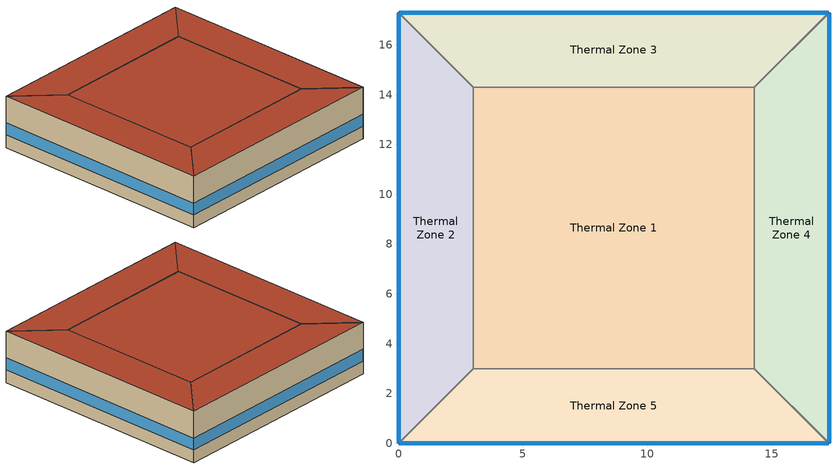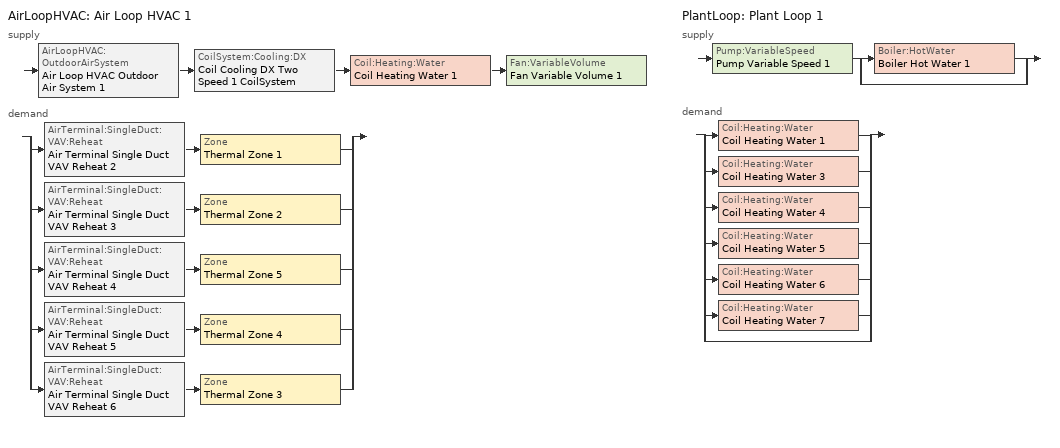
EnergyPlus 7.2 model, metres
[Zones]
Thermal Zone 3
 floor ground (000_ExtSlabCarpet_4in_ClimateZone 1-8): 0,17.29 17.29,17.29 14.29,14.29 3,14.29 z0
 wall outside (ASHRAE_189.1-2009_ExtWall_SteelFrame_ClimateZone 4-8): 17.29,17.29 0,17.29 z0:4
 wall to Thermal Zone 2 (000_Interior Wall): 0,17.29 3,14.29 z0:4
 wall to Thermal Zone 4 (000_Interior Wall): 14.29,14.29 17.29,17.29 z0:4
 wall to Thermal Zone 1 (000_Interior Wall): 3,14.29 14.29,14.29 z0:4
 window (ASHRAE_189.1-2009_ExtWindow_ClimateZone 4-5): 17.27,17.29 0.03,17.29 z1:1.92
 roof outside (ASHRAE_189.1-2009_ExtRoof_IEAD_ClimateZone 2-5): 3,14.29 14.29,14.29 17.29,17.29 0,17.29 z4
Thermal Zone 1
 floor ground (000_ExtSlabCarpet_4in_ClimateZone 1-8): 3,3 3,14.29 14.29,14.29 14.29,3 z0
 wall to Thermal Zone 4 (000_Interior Wall): 14.29,3 14.29,14.29 z0:4
 wall to Thermal Zone 2 (000_Interior Wall): 3,14.29 3,3 z0:4
 wall to Thermal Zone 5 (000_Interior Wall): 3,3 14.29,3 z0:4
 roof outside (ASHRAE_189.1-2009_ExtRoof_IEAD_ClimateZone 2-5): 14.29,3 14.29,14.29 3,14.29 3,3 z4
Thermal Zone 2
 floor ground (000_ExtSlabCarpet_4in_ClimateZone 1-8): 0,0 0,17.29 3,14.29 3,3 z0
 wall outside (ASHRAE_189.1-2009_ExtWall_SteelFrame_ClimateZone 4-8): 0,17.29 0,0 z0:4
 wall to Thermal Zone 5 (000_Interior Wall): 0,0 3,3 z0:4
 window (ASHRAE_189.1-2009_ExtWindow_ClimateZone 4-5): 0,17.27 0,0.03 z1:1.92
 roof outside (ASHRAE_189.1-2009_ExtRoof_IEAD_ClimateZone 2-5): 3,3 3,14.29 0,17.29 0,0 z4
Thermal Zone 5
 floor ground (000_ExtSlabCarpet_4in_ClimateZone 1-8): 17.29,0 0,0 3,3 14.29,3 z0
 wall outside (ASHRAE_189.1-2009_ExtWall_SteelFrame_ClimateZone 4-8): 0,0 17.29,0 z0:4
 wall to Thermal Zone 4 (000_Interior Wall): 17.29,0 14.29,3 z0:4
 window (ASHRAE_189.1-2009_ExtWindow_ClimateZone 4-5): 0.03,0 17.27,0 z1:1.92
 roof outside (ASHRAE_189.1-2009_ExtRoof_IEAD_ClimateZone 2-5): 14.29,3 3,3 0,0 17.29,0 z4
Thermal Zone 4
 floor ground (000_ExtSlabCarpet_4in_ClimateZone 1-8): 17.29,17.29 17.29,0 14.29,3 14.29,14.29 z0
 wall outside (ASHRAE_189.1-2009_ExtWall_SteelFrame_ClimateZone 4-8): 17.29,0 17.29,17.29 z0:4
 window (ASHRAE_189.1-2009_ExtWindow_ClimateZone 4-5): 17.29,0.03 17.29,17.27 z1:1.92
 roof outside (ASHRAE_189.1-2009_ExtRoof_IEAD_ClimateZone 2-5): 14.29,14.29 14.29,3 17.29,0 17.29,17.29 z4
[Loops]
AirLoopHVAC 'Air Loop HVAC 1'
 supply: AirLoopHVAC:OutdoorAirSystem 'Air Loop HVAC Outdoor Air System 1' > CoilSystem:Cooling:DX 'Coil Cooling DX Two Speed 1 CoilSystem' > Coil:Heating:Water 'Coil Heating Water 1' > Fan:VariableVolume 'Fan Variable Volume 1'
 demand: split
  | AirTerminal:SingleDuct:VAV:Reheat 'Air Terminal Single Duct VAV Reheat 2' > Zone 'Thermal Zone 1'
  | AirTerminal:SingleDuct:VAV:Reheat 'Air Terminal Single Duct VAV Reheat 3' > Zone 'Thermal Zone 2'
  | AirTerminal:SingleDuct:VAV:Reheat 'Air Terminal Single Duct VAV Reheat 4' > Zone 'Thermal Zone 5'
  | AirTerminal:SingleDuct:VAV:Reheat 'Air Terminal Single Duct VAV Reheat 5' > Zone 'Thermal Zone 4'
  | AirTerminal:SingleDuct:VAV:Reheat 'Air Terminal Single Duct VAV Reheat 6' > Zone 'Thermal Zone 3'
PlantLoop 'Plant Loop 1'
 supply: Pump:VariableSpeed 'Pump Variable Speed 1' > split
  | Boiler:HotWater 'Boiler Hot Water 1'
  | bypass
 demand: split
  | Coil:Heating:Water 'Coil Heating Water 1'
  | Coil:Heating:Water 'Coil Heating Water 3'
  | Coil:Heating:Water 'Coil Heating Water 4'
  | Coil:Heating:Water 'Coil Heating Water 5'
  | Coil:Heating:Water 'Coil Heating Water 6'
  | Coil:Heating:Water 'Coil Heating Water 7'
  | bypass
[Site:Location]
Tampa International Ap_FL_USA Design_Conditions: Latitude {deg}=27.97; Longitude {deg}=-82.53; Time Zone {hr}=-5; Elevation {m}=6
[SizingPeriod:DesignDay] Day of Month=21; Dry-Bulb Temperature Range Modifier Type=DefaultMultipliers; Barometric Pressure {Pa}=101253; Rain Indicator=No; Snow Indicator=No; Daylight Saving Time Indicator=No
Name | Month | Day Type | Maximum Dry-Bulb Temperature {C} | Daily Dry-Bulb Temperature Range {deltaC} | Humidity Condition Type | Enthalpy at Maximum Dry-Bulb {J/kg} | Wind Speed {m/s} | Wind Direction {deg} | Solar Model Indicator | ASHRAE Clear Sky Optical Depth for Beam Irradiance (taub) | ASHRAE Clear Sky Optical Depth for Diffuse Irradiance (taud) | Wetbulb or DewPoint at Maximum Dry-Bulb {C} | Sky Clearness
Tampa International Ap Ann Clg 2% Condns Enth=>MDB | 8 | SummerDesignDay | 30.5 | 7.9 | Enthalpy | 80900 | 3.9 | 260 | ASHRAETau | 0.493 | 2.01
Tampa International Ap Ann Htg 99% Condns DB | 1 | WinterDesignDay | 5.8 | 0 | Wetbulb |  | 2.8 | 10 | ASHRAEClearSky |  |  | 5.8 | 0
Tampa International Ap Ann Clg 2% Condns WB=>MDB | 8 | SummerDesignDay | 30.5 | 7.9 | Wetbulb |  | 3.9 | 260 | ASHRAETau | 0.493 | 2.01 | 26.2
Tampa International Ap Ann Clg .4% Condns DP=>MDB | 8 | SummerDesignDay | 29.3 | 7.9 | Dewpoint |  | 3.9 | 260 | ASHRAETau | 0.493 | 2.01 | 25.8
Tampa International Ap Ann Htg Wind 99% Condns WS=>MCDB | 1 | WinterDesignDay | 14.7 | 0 | Wetbulb |  | 8.4 | 10 | ASHRAEClearSky |  |  | 14.7 | 0
Tampa International Ap Ann Htg Wind 99.6% Condns WS=>MCDB | 1 | WinterDesignDay | 14.5 | 0 | Wetbulb |  | 9.3 | 10 | ASHRAEClearSky |  |  | 14.5 | 0
Tampa International Ap Ann Htg 99.6% Condns DB | 1 | WinterDesignDay | 3.6 | 0 | Wetbulb |  | 2.8 | 10 | ASHRAEClearSky |  |  | 3.6 | 0
Tampa International Ap Ann Clg .4% Condns WB=>MDB | 8 | SummerDesignDay | 31.1 | 7.9 | Wetbulb |  | 3.9 | 260 | ASHRAETau | 0.493 | 2.01 | 26.9
Tampa International Ap Ann Hum_n 99.6% Condns DP=>MCDB | 1 | WinterDesignDay | 7.4 | 0 | Dewpoint |  | 2.8 | 10 | ASHRAEClearSky |  |  | -5 | 0
Tampa International Ap Ann Clg 1% Condns Enth=>MDB | 8 | SummerDesignDay | 30.9 | 7.9 | Enthalpy | 82500 | 3.9 | 260 | ASHRAETau | 0.493 | 2.01
Tampa International Ap Ann Clg 1% Condns DB=>MWB | 8 | SummerDesignDay | 33 | 7.9 | Wetbulb |  | 3.9 | 260 | ASHRAETau | 0.493 | 2.01 | 25.2
Tampa International Ap Ann Clg .4% Condns Enth=>MDB | 8 | SummerDesignDay | 31.1 | 7.9 | Enthalpy | 84500 | 3.9 | 260 | ASHRAETau | 0.493 | 2.01
Tampa International Ap Ann Clg 1% Condns WB=>MDB | 8 | SummerDesignDay | 30.9 | 7.9 | Wetbulb |  | 3.9 | 260 | ASHRAETau | 0.493 | 2.01 | 26.6
Tampa International Ap Ann Hum_n 99% Condns DP=>MCDB | 1 | WinterDesignDay | 9.7 | 0 | Dewpoint |  | 2.8 | 10 | ASHRAEClearSky |  |  | -2 | 0
Tampa International Ap Ann Clg 2% Condns DP=>MDB | 8 | SummerDesignDay | 28.6 | 7.9 | Dewpoint |  | 3.9 | 260 | ASHRAETau | 0.493 | 2.01 | 25
Tampa International Ap Ann Clg 1% Condns DP=>MDB | 8 | SummerDesignDay | 28.9 | 7.9 | Dewpoint |  | 3.9 | 260 | ASHRAETau | 0.493 | 2.01 | 25.3
Tampa International Ap Ann Clg 2% Condns DB=>MWB | 8 | SummerDesignDay | 32.4 | 7.9 | Wetbulb |  | 3.9 | 260 | ASHRAETau | 0.493 | 2.01 | 25.1
Tampa International Ap Ann Clg .4% Condns DB=>MWB | 8 | SummerDesignDay | 33.6 | 7.9 | Wetbulb |  | 3.9 | 260 | ASHRAETau | 0.493 | 2.01 | 25.2
[Building]
Building 1
[Material] Thermal Absorptance=0.9
Name | Roughness | Thickness {m} | Conductivity {W/m-K} | Density {kg/m3} | Specific Heat {J/kg-K} | Solar Absorptance | Visible Absorptance
Roof Insulation [21] | MediumRough | 0.2105 | 0.049 | 265 | 836.8 | 0.7 | 0.7
Wall Insulation [39] | MediumRough | 0.1184 | 0.045 | 265 | 836.8 | 0.7 | 0.7
Metal Decking | MediumSmooth | 0.0015 | 45.006 | 7680 | 418.4 | 0.7 | 0.3
MAT-CC05 4 HW CONCRETE | Rough | 0.1016 | 1.311 | 2240 | 836.8 | 0.7 | 0.7
1/2IN Gypsum | Smooth | 0.0127 | 0.16 | 784.9 | 830 | 0.92 | 0.92
000_G01a 19mm gypsum board | MediumSmooth | 0.019 | 0.16 | 800 | 1090 | 0.7 | 0.7
Roof Membrane | VeryRough | 0.0095 | 0.16 | 1121.29 | 1460 | 0.7 | 0.7
[Material:AirGap]
000_F04 Wall air space resistance: Thermal Resistance {m2-K/W}=0.15
[Material:NoMass] Thermal Absorptance=0.9; Solar Absorptance=0.7
Name | Roughness | Thermal Resistance {m2-K/W} | Visible Absorptance
MAT-SHEATH | Rough | 0.3626 | 0.7
CP02 CARPET PAD | VeryRough | 0.2165 | 0.8
[WindowMaterial:Glazing]
Theoretical Glass [207]: Optical Data Type=SpectralAverage; Thickness {m}=0.003; Solar Transmittance at Normal Incidence=0.3311; Front Side Solar Reflectance at Normal Incidence=0.6189; Back Side Solar Reflectance at Normal Incidence=0.6189; Visible Transmittance at Normal Incidence=0.44; Front Side Visible Reflectance at Normal Incidence=0.51; Back Side Visible Reflectance at Normal Incidence=0.51; Infrared Transmittance at Normal Incidence=0; Front Side Infrared Hemispherical Emissivity=0.9; Back Side Infrared Hemispherical Emissivity=0.9; Conductivity {W/m-K}=0.0133; Dirt Correction Factor for Solar and Visible Transmittance=1; Solar Diffusing=No
[Construction]
ASHRAE_189.1-2009_ExtWindow_ClimateZone 4-5: Theoretical Glass [207]
ASHRAE_189.1-2009_ExtRoof_IEAD_ClimateZone 2-5: Roof Membrane, Roof Insulation [21], Metal Decking
000_Interior Wall: 000_G01a 19mm gypsum board, 000_F04 Wall air space resistance, 000_G01a 19mm gypsum board
ASHRAE_189.1-2009_ExtWall_SteelFrame_ClimateZone 4-8: MAT-SHEATH, Wall Insulation [39], 1/2IN Gypsum
000_ExtSlabCarpet_4in_ClimateZone 1-8: MAT-CC05 4 HW CONCRETE, CP02 CARPET PAD
[AirLoopHVAC]
Air Loop HVAC 1: Design Supply Air Flow Rate {m3/s}=AutoSize
[Sizing:System]
Air Loop HVAC 1: Type of Load to Size On=Sensible; Design Outdoor Air Flow Rate {m3/s}=Autosize; Minimum System Air Flow Ratio=0.3; Preheat Design Temperature {C}=7; Preheat Design Humidity Ratio {kgWater/kgDryAir}=0.008; Precool Design Temperature {C}=12.8; Precool Design Humidity Ratio {kgWater/kgDryAir}=0.008; Central Cooling Design Supply Air Temperature {C}=12.8; Central Heating Design Supply Air Temperature {C}=12.8; Sizing Option=NonCoincident; 100% Outdoor Air in Cooling=Yes; 100% Outdoor Air in Heating=Yes; Central Cooling Design Supply Air Humidity Ratio {kgWater/kgDryAir}=0.0085; Central Heating Design Supply Air Humidity Ratio {kgWater/kgDryAir}=0.008; Cooling Design Air Flow Method=DesignDay; Cooling Design Air Flow Rate {m3/s}=0; Heating Design Air Flow Method=DesignDay; Heating Design Air Flow Rate {m3/s}=0; System Outdoor Air Method=ZoneSum
[Controller:WaterCoil]
Controller Water Coil 1: Control Variable=Temperature; Action=Normal; Actuator Variable=Flow; Controller Convergence Tolerance {deltaC}=Autosize; Maximum Actuated Flow {m3/s}=Autosize; Minimum Actuated Flow {m3/s}=1e-07
[AvailabilityManager:Scheduled]
Name | Schedule
AvailabilityManager:Scheduled {009d8385-7a42-4a03-8833-fe450eb79233} | Schedule:Compact {05527b75-4379-4059-8fd5-0cc7c3ea02e2}
AvailabilityManager:Scheduled {701fe2e1-a3c2-47fe-93a4-8ee926729e17} | Schedule:Compact {ca0b3734-135e-49e9-b832-0e24850729a8}
[Controller:OutdoorAir]
Controller Outdoor Air 1: Minimum Outdoor Air Flow Rate {m3/s}=Autosize; Maximum Outdoor Air Flow Rate {m3/s}=Autosize; Economizer Control Type=FixedDryBulb; Economizer Control Action Type=ModulateFlow; Economizer Maximum Limit Dry-Bulb Temperature {C}=30; Economizer Maximum Limit Enthalpy {J/kg}=64000; Economizer Minimum Limit Dry-Bulb Temperature {C}=-100; Lockout Type=NoLockout; Minimum Limit Type=FixedMinimum; High Humidity Control=No; Control High Indoor Humidity Based on Outdoor Humidity Ratio=Yes; Heat Recovery Bypass Control Type=BypassWhenOAFlowGreaterThanMinimum
[SetpointManager:MixedAir] Control Variable=Temperature
Setpoint Manager Mixed Air 3; Setpoint Manager Mixed Air 2; Setpoint Manager Mixed Air 1
[CoilSystem:Cooling:DX]
Coil Cooling DX Two Speed 1 CoilSystem: Availability Schedule=Always_On; Cooling Coil=Coil Cooling DX Two Speed 1
[Coil:Cooling:DX:TwoSpeed]
Coil Cooling DX Two Speed 1: Availability Schedule=Always_On; Rated High Speed Total Cooling Capacity {W}=Autosize; Rated High Speed Sensible Heat Ratio=Autosize; Rated High Speed COP {W/W}=5.5; Rated High Speed Air Flow Rate {m3/s}=Autosize; Total Cooling Capacity Function of Temperature Curve=Curve Biquadratic 1; Total Cooling Capacity Function of Flow Fraction Curve=Curve Quadratic 1; Energy Input Ratio Function of Temperature Curve=Curve Biquadratic 2; Energy Input Ratio Function of Flow Fraction Curve=Curve Quadratic 2; Part Load Fraction Correlation Curve=Curve Quadratic 3; Rated Low Speed Total Cooling Capacity {W}=Autosize; Rated Low Speed Sensible Heat Ratio=0.69; Rated Low Speed COP {W/W}=6.6; Rated Low Speed Air Flow Rate {m3/s}=Autosize; Low Speed Total Cooling Capacity Function of Temperature Curve=Curve Biquadratic 3; Low Speed Energy Input Ratio Function of Temperature Curve=Curve Biquadratic 4; Condenser Type=AirCooled; High Speed Evaporative Condenser Effectiveness=0; Low Speed Evaporative Condenser Effectiveness=0; Basin Heater Capacity {W/K}=10; Basin Heater Setpoint Temperature {C}=2
[Coil:Heating:Water] Availability Schedule=Always_On; U-Factor Times Area Value {W/K}=Autosize; Maximum Water Flow Rate {m3/s}=Autosize; Performance Input Method=UFactorTimesAreaAndDesignWaterFlowRate; Rated Capacity {W}=Autosize; Rated Inlet Water Temperature {C}=82.2; Rated Inlet Air Temperature {C}=16.6; Rated Outlet Water Temperature {C}=71.1; Rated Outlet Air Temperature {C}=32.2; Rated Ratio for Air and Water Convection=0.5
Coil Heating Water 1; Coil Heating Water 3; Coil Heating Water 4; Coil Heating Water 5; Coil Heating Water 6; Coil Heating Water 7
[Fan:VariableVolume]
Fan Variable Volume 1: Availability Schedule=Always_On; Fan Efficiency=0.5; Pressure Rise {Pa}=500; Maximum Flow Rate {m3/s}=AutoSize; Fan Power Minimum Flow Rate Input Method=FixedFlowRate; Fan Power Minimum Flow Fraction=0; Fan Power Minimum Air Flow Rate {m3/s}=0; Motor Efficiency=0.93; Motor In Airstream Fraction=1; Fan Power Coefficient 1=0.0407599; Fan Power Coefficient 2=0.088045; Fan Power Coefficient 3=-0.0729261; Fan Power Coefficient 4=0.94374; Fan Power Coefficient 5=0
[SetpointManager:Scheduled] Control Variable=Temperature
Name | Schedule
Setpoint Manager Scheduled 1 | Deck_Temperature
Setpoint Manager Scheduled 2 | Hot_Water_Temperature
[AirTerminal:SingleDuct:VAV:Reheat] Availability Schedule=Always_On; Maximum Air Flow Rate {m3/s}=Autosize; Zone Minimum Air Flow Input Method=Constant; Constant Minimum Air Flow Fraction=0.3; Fixed Minimum Air Flow Rate {m3/s}=0.3; Maximum Hot Water or Steam Flow Rate {m3/s}=Autosize; Minimum Hot Water or Steam Flow Rate {m3/s}=0; Convergence Tolerance=0.001; Damper Heating Action=Normal; Maximum Flow per Zone Floor Area During Reheat {m3/s-m2}=Autocalculate; Maximum Flow Fraction During Reheat=Autocalculate; Maximum Reheat Air Temperature {C}=35
Name | Reheat Coil
Air Terminal Single Duct VAV Reheat 2 | Coil Heating Water 3
Air Terminal Single Duct VAV Reheat 3 | Coil Heating Water 4
Air Terminal Single Duct VAV Reheat 4 | Coil Heating Water 5
Air Terminal Single Duct VAV Reheat 5 | Coil Heating Water 6
Air Terminal Single Duct VAV Reheat 6 | Coil Heating Water 7
[PlantLoop]
Plant Loop 1: Fluid Type=Water; Plant Equipment Operation Scheme=Plant Loop 1 Operation Scheme List; Maximum Loop Temperature {C}=100; Minimum Loop Temperature {C}=0; Maximum Loop Flow Rate {m3/s}=Autosize; Minimum Loop Flow Rate {m3/s}=0; Plant Loop Volume {m3}=Autocalculate; Load Distribution Scheme=Optimal
[PlantEquipmentOperationSchemes]
Plant Loop 1 Operation Scheme List: Control Scheme Object Type 1=PlantEquipmentOperation:HeatingLoad; Control Scheme Name 1=Plant Loop 1 Heating Operation Scheme; Control Scheme Schedule Name 1=Plant Loop 1 On Schedule
[PlantEquipmentOperation:HeatingLoad]
Plant Loop 1 Heating Operation Scheme: Load Range Lower Limit 1 {W}=0; Load Range Upper Limit 1 {W}=1000000000; Range Equipment List Name 1=Plant Loop 1 Heating Equipment List
[PlantEquipmentList]
Plant Loop 1 Heating Equipment List: Boiler:HotWater, Boiler Hot Water 1
[Sizing:Plant]
Plant Loop 1: Loop Type=Heating; Design Loop Exit Temperature {C}=82; Loop Design Temperature Difference {deltaC}=11
[Pump:VariableSpeed]
Pump Variable Speed 1: Rated Flow Rate {m3/s}=Autosize; Rated Pump Head {Pa}=179352; Rated Power Consumption {W}=Autosize; Motor Efficiency=0.9; Fraction of Motor Inefficiencies to Fluid Stream=0; Coefficient 1 of the Part Load Performance Curve=0; Coefficient 2 of the Part Load Performance Curve=1; Coefficient 3 of the Part Load Performance Curve=0; Coefficient 4 of the Part Load Performance Curve=0; Minimum Flow Rate {m3/s}=0; Pump Control Type=Intermittent
[Boiler:HotWater]
Boiler Hot Water 1: Fuel Type=NaturalGas; Nominal Capacity {W}=Autosize; Nominal Thermal Efficiency=0.66; Design Water Outlet Temperature {C}=82; Design Water Flow Rate {m3/s}=Autosize; Minimum Part Load Ratio=0; Maximum Part Load Ratio=1; Optimum Part Load Ratio=1; Water Outlet Upper Temperature Limit {C}=99; Boiler Flow Mode=ConstantFlow; Parasitic Electric Load {W}=0; Sizing Factor=1
[Zone]
Thermal Zone 3; Thermal Zone 1; Thermal Zone 2; Thermal Zone 5; Thermal Zone 4
[ZoneControl:Thermostat] Control Object Type 1=ThermostatSetpoint:DualSetpoint; Control Name 1=Thermostat Setpoint Dual Setpoint 1
Name | Zone or ZoneList | Control Type Schedule
Thermal Zone 3 Thermostat | Thermal Zone 3 | Thermal Zone 3 Thermostat Schedule
Thermal Zone 1 Thermostat | Thermal Zone 1 | Thermal Zone 1 Thermostat Schedule
Thermal Zone 2 Thermostat | Thermal Zone 2 | Thermal Zone 2 Thermostat Schedule
Thermal Zone 5 Thermostat | Thermal Zone 5 | Thermal Zone 5 Thermostat Schedule
Thermal Zone 4 Thermostat | Thermal Zone 4 | Thermal Zone 4 Thermostat Schedule
[ThermostatSetpoint:DualSetpoint]
Thermostat Setpoint Dual Setpoint 1: Heating Setpoint Temperature Schedule=Heating Sch; Cooling Setpoint Temperature Schedule=Cooling Sch
[Zone equipment]
Thermal Zone 3: Air Terminal Single Duct VAV Reheat 6
Thermal Zone 1: Air Terminal Single Duct VAV Reheat 2
Thermal Zone 2: Air Terminal Single Duct VAV Reheat 3
Thermal Zone 5: Air Terminal Single Duct VAV Reheat 4
Thermal Zone 4: Air Terminal Single Duct VAV Reheat 5
[Sizing:Zone] Zone Cooling Design Supply Air Temperature Input Method=SupplyAirTemperature; Zone Cooling Design Supply Air Temperature {C}=14; Zone Heating Design Supply Air Temperature Input Method=SupplyAirTemperature; Zone Heating Design Supply Air Temperature {C}=40; Zone Cooling Design Supply Air Humidity Ratio {kgWater/kgDryAir}=0.0085; Zone Heating Design Supply Air Humidity Ratio {kgWater/kgDryAir}=0.008; Design Specification Outdoor Air Object=ASHRAE_90.1-2004 ClimateZone 1-8 SmallOffice WholeBuilding Ventilation; Cooling Design Air Flow Method=DesignDay; Cooling Design Air Flow Rate {m3/s}=0; Cooling Minimum Air Flow per Zone Floor Area {m3/s-m2}=0.000762; Cooling Minimum Air Flow {m3/s}=0; Cooling Minimum Air Flow Fraction=0; Heating Design Air Flow Method=DesignDay; Heating Design Air Flow Rate {m3/s}=0; Heating Maximum Air Flow per Zone Floor Area {m3/s-m2}=0.002032; Heating Maximum Air Flow {m3/s}=0.141576; Heating Maximum Air Flow Fraction=0.3
Thermal Zone 3; Thermal Zone 1; Thermal Zone 2; Thermal Zone 5; Thermal Zone 4
[DesignSpecification:OutdoorAir]
ASHRAE_90.1-2004 ClimateZone 1-8 SmallOffice WholeBuilding Ventilation: Outdoor Air Method=Sum; Outdoor Air Flow per Person {m3/s-person}=0.00943895; Outdoor Air Flow per Zone Floor Area {m3/s-m2}=0; Outdoor Air Flow per Zone {m3/s}=0; Outdoor Air Flow Air Changes per Hour {1/hr}=0
[Schedule:Day:Interval]
Hot_Water_Temperature_Default; Hot_Water_Temperature_Winter_Design_Day; Hot_Water_Temperature_Summer_Design_Day: No, 24:00, 67
Deck_Temperature_Summer_Design_Day; Deck_Temperature_Winter_Design_Day; Deck_Temperature_Default: No, 24:00, 12.8
Cooling Sch Default: No, 24:00, 28
Always_On_Default; Always_On_Winter_Design_Day; Always_On_Summer_Design_Day: No, 24:00, 1
Heating Sch Default: No, 24:00, 24
[Schedule:Week:Daily]
Schedule:Week:Daily {2469bfb2-b1ce-4c5f-8191-d95def918a3c}: Deck_Temperature_Default, Deck_Temperature_Default, Deck_Temperature_Default, Deck_Temperature_Default, Deck_Temperature_Default, Deck_Temperature_Default, Deck_Temperature_Default, Deck_Temperature_Default, Deck_Temperature_Summer_Design_Day, Deck_Temperature_Winter_Design_Day, Deck_Temperature_Default, Deck_Temperature_Default
Schedule:Week:Daily {8c9a6df8-28d9-4494-88b0-036e2535d53a}: Cooling Sch Default, Cooling Sch Default, Cooling Sch Default, Cooling Sch Default, Cooling Sch Default, Cooling Sch Default, Cooling Sch Default, Cooling Sch Default, Cooling Sch Default, Cooling Sch Default, Cooling Sch Default, Cooling Sch Default
Schedule:Week:Daily {31b9c253-4f86-4293-81dd-257840a1448f}: Heating Sch Default, Heating Sch Default, Heating Sch Default, Heating Sch Default, Heating Sch Default, Heating Sch Default, Heating Sch Default, Heating Sch Default, Heating Sch Default, Heating Sch Default, Heating Sch Default, Heating Sch Default
Schedule:Week:Daily {b0f78e3f-d1c7-46a0-944c-93cbac932f5e}: Hot_Water_Temperature_Default, Hot_Water_Temperature_Default, Hot_Water_Temperature_Default, Hot_Water_Temperature_Default, Hot_Water_Temperature_Default, Hot_Water_Temperature_Default, Hot_Water_Temperature_Default, Hot_Water_Temperature_Default, Hot_Water_Temperature_Summer_Design_Day, Hot_Water_Temperature_Winter_Design_Day, Hot_Water_Temperature_Default, Hot_Water_Temperature_Default
Schedule:Week:Daily {b58e83dd-c450-4cd9-b186-c0796b14bcf6}: Always_On_Default, Always_On_Default, Always_On_Default, Always_On_Default, Always_On_Default, Always_On_Default, Always_On_Default, Always_On_Default, Always_On_Summer_Design_Day, Always_On_Winter_Design_Day, Always_On_Default, Always_On_Default
[Schedule:Year]
Deck_Temperature: Schedule:Week:Daily {2469bfb2-b1ce-4c5f-8191-d95def918a3c}, 1, 1, 12, 31
Cooling Sch: Schedule:Week:Daily {8c9a6df8-28d9-4494-88b0-036e2535d53a}, 1, 1, 12, 31
Heating Sch: Schedule:Week:Daily {31b9c253-4f86-4293-81dd-257840a1448f}, 1, 1, 12, 31
Hot_Water_Temperature: Schedule:Week:Daily {b0f78e3f-d1c7-46a0-944c-93cbac932f5e}, 1, 1, 12, 31
Always_On: Schedule:Week:Daily {b58e83dd-c450-4cd9-b186-c0796b14bcf6}, 1, 1, 12, 31
[Schedule:Compact]
Schedule:Compact {05527b75-4379-4059-8fd5-0cc7c3ea02e2}; Schedule:Compact {ca0b3734-135e-49e9-b832-0e24850729a8}; Plant Loop 1 On Schedule: Through: 12/31, For: AllDays, Until: 24:00, 1
Thermal Zone 3 Thermostat Schedule; Thermal Zone 1 Thermostat Schedule; Thermal Zone 2 Thermostat Schedule; Thermal Zone 5 Thermostat Schedule; Thermal Zone 4 Thermostat Schedule: Through: 12/31, For: AllDays, Until: 24:00, 4
[Curve:Biquadratic]
Name | Coefficient1 Constant | Coefficient2 x | Coefficient3 x**2 | Coefficient4 y | Coefficient5 y**2 | Coefficient6 x*y | Minimum Value of x {BasedOnField A2} | Maximum Value of x {BasedOnField A2} | Minimum Value of y {BasedOnField A3} | Maximum Value of y {BasedOnField A3}
Curve Biquadratic 1 | 0.42415 | 0.04426 | -0.00042 | 0.00333 | -8e-05 | -0.00021 | 17 | 22 | 13 | 46
Curve Biquadratic 2 | 1.23649 | -0.02431 | 0.00057 | -0.01434 | 0.00063 | -0.00038 | 17 | 22 | 13 | 46
Curve Biquadratic 3; Curve Biquadratic 4 | 0 | 0 | 0 | 0 | 0 | 0 | 0 | 1 | 0 | 1
[Curve:Quadratic]
Name | Coefficient1 Constant | Coefficient2 x | Coefficient3 x**2 | Minimum Value of x {BasedOnField A2} | Maximum Value of x {BasedOnField A2}
Curve Quadratic 1 | 0.77136 | 0.34053 | -0.11088 | 0.75918 | 1.13877
Curve Quadratic 2 | 1.2055 | -0.32953 | 0.12308 | 0.75918 | 1.13877
Curve Quadratic 3 | 0.771 | 0.229 | 0 | 0 | 1
